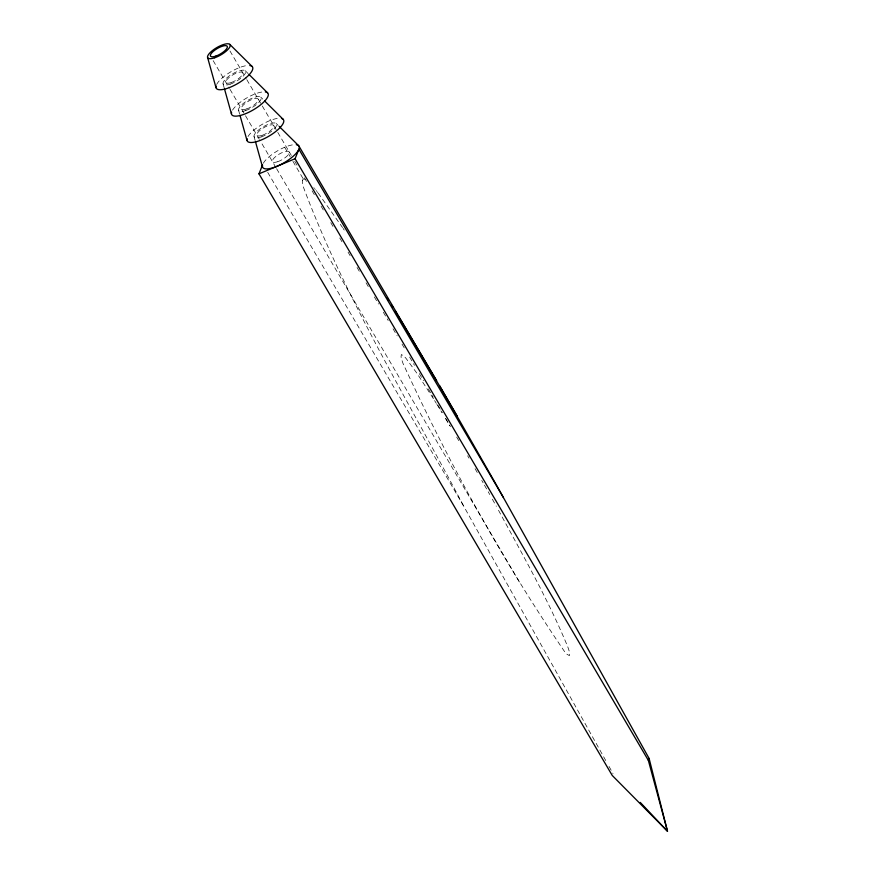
<?xml version="1.0" encoding="UTF-8"?>
<svg xmlns="http://www.w3.org/2000/svg" width="875" height="875" viewBox="0 0 875 875"><rect width="100%" height="100%" fill="white"/><g stroke="black" fill="none" stroke-linecap="round" stroke-linejoin="round"><path stroke-width="0.66" stroke-dasharray="4.38 3.28" d="M302.4 180.556L303.264 178.927L305.069 179.255M245.263 70.755L248.183 73.631M260.761 97.136L262.708 99.061M276.259 123.528L278.195 125.453M313.83 187.709L314.311 188.289M314.792 188.869L315.273 189.459M316.236 190.652L316.717 191.253M317.198 191.855L317.669 192.456M318.15 193.058L342.562 227.577M343.12 228.408L344.225 230.07M433.431 398.727L417.178 373.603L406.197 358.608A38.019 33.797 27 0 0 404.316 356.497A20.945 18.627 27 0 0 403.648 355.841L401.319 354.55L401.045 356.923A20.945 18.627 27 0 0 401.155 357.47A35.952 31.97 27 0 0 401.975 360.38L402.172 361.014A89.392 79.483 27 0 0 403.08 363.584C449.127 463.455 502.633 560.645 564.55 651.569A38.019 33.797 27 0 0 566.431 653.68A20.945 18.627 27 0 0 567.109 654.336L569.428 655.627L569.702 653.253A20.945 18.627 27 0 0 569.592 652.706A35.952 31.97 27 0 0 568.772 649.797L568.575 649.163A89.392 79.483 27 0 0 567.667 646.592C547.892 598.938 522.167 553.995 497.645 508.681M434.591 400.597L436.33 403.386M436.909 404.327L442.094 412.77M445.627 418.6L449.783 425.502M456.695 437.117L458.762 440.617M229.961 50.958L246.127 78.488M246.805 79.636L261.625 104.88M262.292 106.028L277.113 131.261M277.791 132.409L291.32 155.455M294.777 161.35L297.544 166.064M304.467 177.855L306.545 181.398M312.08 190.827L314.847 195.541M321.07 206.15L323.837 210.875M330.761 222.666L333.528 227.38M339.752 237.989L342.519 242.703M348.053 252.142L350.131 255.675M357.055 267.466L359.822 272.18M366.045 282.789L368.812 287.514M374.358 296.942L378.503 304.019M383.348 312.266L388.194 320.523M393.039 328.781L397.184 335.847M402.03 344.105L404.797 348.819M409.642 357.077L414.487 365.334M419.333 373.581L423.478 380.658M428.323 388.916L433.169 397.163M438.014 405.42L442.159 412.497M445.627 418.392L450.472 426.639M284.67 147.262L290.172 156.647M292.928 161.339L303.264 178.927M275.909 167.53L261.002 142.133M276.609 168.7L520.286 583.538M213.172 60.67L229.338 88.211M230.016 89.359L244.836 114.592M245.503 115.741L260.323 140.984M267.717 172.353L463.291 505.422L606.364 761.655M467.644 455.798L469 458.139M475.07 468.683L477.761 473.375M481.775 480.419L483.109 482.77M484.444 485.122L489.748 494.528M492.384 499.242L496.333 506.319M609.022 766.423L613.014 773.577M463.291 505.422C408.188 400.356 344.892 298.134 303.242 186.67A45.741 40.666 27 0 1 302.728 184.373L302.63 183.838A16.866 14.995 27 0 1 302.345 180.556M254.045 136.533L255.139 140.481M238.547 110.152L239.641 114.089M223.048 83.759L224.153 87.708M263.331 163.231A21.022 6.792 -30.4 0 1 277.834 150.664A21.022 6.792 -30.4 0 1 295.553 144.638M248.03 136.511A21.022 6.792 -30.4 0 1 262.631 124.119A21.022 6.792 -30.4 0 1 280.066 118.245M232.542 110.13A21.022 6.792 -30.4 0 1 263.736 91.853M216.639 84.47A21.022 6.792 -30.4 0 1 230.344 72.1A21.022 6.792 -30.4 0 1 248.238 65.472M277.889 161.623A9.702 3.139 -30.4 0 0 289.242 151.911A9.702 3.139 -30.4 0 0 275.417 156.778A9.702 3.139 -30.4 0 0 277.889 161.623M261.188 136.938A12.939 4.178 -30.4 0 0 276.577 123.987A12.939 4.178 -30.4 0 0 258.289 130.244A12.939 4.178 -30.4 0 0 261.188 136.938M262.391 135.242A9.702 3.139 -30.4 0 0 273.744 125.53A9.702 3.139 -30.4 0 0 259.919 130.397A9.702 3.139 -30.4 0 0 262.391 135.242M245.7 110.545A12.939 4.178 -30.4 0 0 261.089 97.595A12.939 4.178 -30.4 0 0 242.791 103.862A12.939 4.178 -30.4 0 0 245.7 110.545M246.892 108.85A9.702 3.139 -30.4 0 0 258.256 99.138A9.702 3.139 -30.4 0 0 244.431 104.005A9.702 3.139 -30.4 0 0 246.892 108.85M230.202 84.153A12.939 4.178 -30.4 0 0 245.591 71.214A12.939 4.178 -30.4 0 0 227.303 77.47A12.939 4.178 -30.4 0 0 230.202 84.153M231.405 82.469A9.702 3.139 -30.4 0 0 242.758 72.756A9.702 3.139 -30.4 0 0 228.933 77.612A9.702 3.139 -30.4 0 0 231.405 82.469"/><path stroke-width="1.31" d="M439.578 385.634L494.845 482.223L649.108 758.461L667.483 831.25L612.248 775.48L258.978 173.841L262.391 165.331M258.978 173.841L295.072 158.736L298.9 149.22L503.42 497.536M640.248 802.408L667.483 831.25L648.342 760.364L649.108 758.461M229.775 44.363L252.087 66.467M249.145 74.594L267.575 92.848M264.644 100.986L283.073 119.241M279.169 126.405L298.572 145.622M387.231 297.938L388.478 299.972M391.584 305.058L392.82 307.092M395.292 311.15L397.13 314.18M397.742 315.197L400.783 320.228M401.395 321.223L436.614 380.57M299.031 146.245L457.209 416.052M295.072 158.736L648.342 760.364M255.511 141.794L262.467 166.764M240.012 115.402L246.969 140.383M224.514 89.02L231.481 113.991M207.561 57.378L215.983 87.609M296.308 144.703A21.022 6.792 -30.4 0 1 284.856 162.291A21.022 6.792 -30.4 0 1 262.566 164.992M281.498 118.442A21.022 6.792 -30.4 0 1 268.723 136.281A21.022 6.792 -30.4 0 1 247.078 138.6M265.322 91.93A21.022 6.792 -30.4 0 1 253.881 109.517A21.022 6.792 -30.4 0 1 231.58 112.219M249.834 65.538A21.022 6.792 -30.4 0 1 238.383 83.125A21.022 6.792 -30.4 0 1 216.092 85.827M214.703 57.772A12.939 4.178 -30.4 0 0 230.092 44.822A12.939 4.178 -30.4 0 0 211.805 51.078A12.939 4.178 -30.4 0 0 214.703 57.772M215.906 56.077A9.702 3.139 -30.4 0 0 227.259 46.364A9.702 3.139 -30.4 0 0 213.434 51.231A9.702 3.139 -30.4 0 0 215.906 56.077"/></g></svg>
